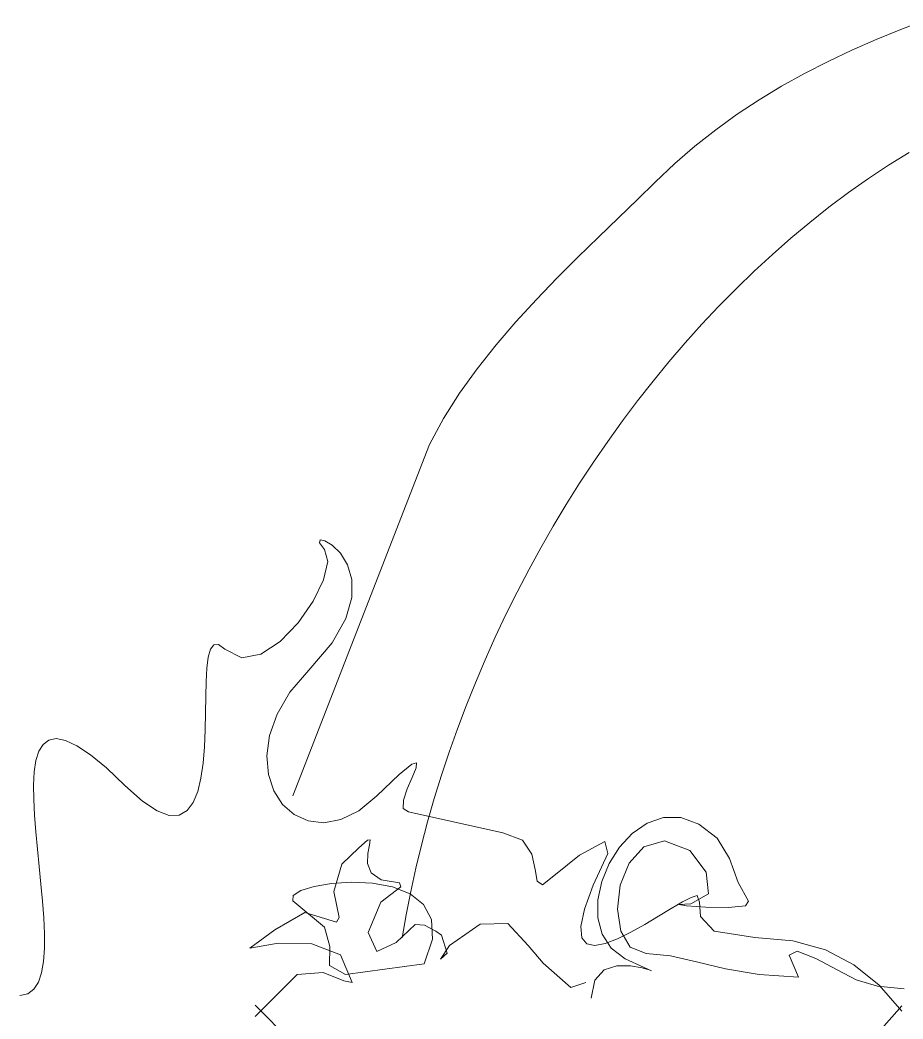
# Model space of a CAD drawing. Header units: centimetres. Extents: x 134057 to 145613, y 5028 to 39996.
# Drawn here: x 136169.5 to 136223, y 14495 to 14555.6 of the extents above; entities that cross this region are included whole.
import ezdxf

# ---------------------------------------------------------------- set-up
doc = ezdxf.new("R2010")
doc.units = ezdxf.units.CM
doc.layers.add('0.1', color=253, linetype='Continuous', lineweight=9)

msp = doc.modelspace()

# ---------------------------------------------------------------- linework, layer by layer
at = {"layer": '0.1', "linetype": 'Continuous', "lineweight": 13}
for p, q in [((136224.327, 14555.588), (136222.824, 14555.007)), ((136222.824, 14555.007), (136221.338, 14554.396)), ((136221.338, 14554.396), (136219.872, 14553.75)), ((136219.872, 14553.75), (136218.428, 14553.066)), ((136218.428, 14553.066), (136217.008, 14552.339)), ((136217.008, 14552.339), (136215.615, 14551.567)), ((136215.615, 14551.567), (136214.252, 14550.746)), ((136214.252, 14550.746), (136212.92, 14549.871)), ((136212.92, 14549.871), (136211.621, 14548.939)), ((136211.621, 14548.939), (136210.359, 14547.946)), ((136210.359, 14547.946), (136209.136, 14546.888)), ((136222.095, 14546.789), (136223.339, 14547.566)), ((136222.095, 14546.789), (136223.339, 14547.566)), ((136209.136, 14546.888), (136207.953, 14545.762)), ((136220.87, 14545.974), (136222.095, 14546.789)), ((136220.87, 14545.974), (136222.095, 14546.789)), ((136207.953, 14545.762), (136206.877, 14544.703)), ((136219.665, 14545.123), (136220.87, 14545.974)), ((136219.665, 14545.123), (136220.87, 14545.974)), ((136218.48, 14544.237), (136219.665, 14545.123)), ((136218.48, 14544.237), (136219.665, 14545.123)), ((136206.877, 14544.703), (136205.726, 14543.591)), ((136217.316, 14543.317), (136218.48, 14544.237)), ((136217.316, 14543.317), (136218.48, 14544.237)), ((136205.726, 14543.591), (136204.52, 14542.429)), ((136216.172, 14542.365), (136217.316, 14543.317)), ((136216.172, 14542.365), (136217.316, 14543.317)), ((136204.52, 14542.429), (136203.278, 14541.217)), ((136215.05, 14541.381), (136216.172, 14542.365)), ((136215.05, 14541.381), (136216.172, 14542.365)), ((136203.278, 14541.217), (136202.018, 14539.956)), ((136213.95, 14540.366), (136215.05, 14541.381)), ((136213.95, 14540.366), (136215.05, 14541.381)), ((136212.871, 14539.322), (136213.95, 14540.366)), ((136212.871, 14539.322), (136213.95, 14540.366)), ((136202.018, 14539.956), (136200.759, 14538.648)), ((136211.815, 14538.25), (136212.871, 14539.322)), ((136211.815, 14538.25), (136212.871, 14539.322)), ((136200.759, 14538.648), (136199.52, 14537.293)), ((136210.782, 14537.151), (136211.815, 14538.25)), ((136210.782, 14537.151), (136211.815, 14538.25)), ((136199.52, 14537.293), (136198.32, 14535.894)), ((136209.771, 14536.026), (136210.782, 14537.151)), ((136209.771, 14536.026), (136210.782, 14537.151)), ((136208.785, 14534.876), (136209.771, 14536.026)), ((136208.785, 14534.876), (136209.771, 14536.026)), ((136198.32, 14535.894), (136197.177, 14534.45)), ((136207.822, 14533.702), (136208.785, 14534.876)), ((136207.822, 14533.702), (136208.785, 14534.876)), ((136197.177, 14534.45), (136196.111, 14532.963)), ((136206.883, 14532.506), (136207.822, 14533.702)), ((136206.883, 14532.506), (136207.822, 14533.702)), ((136196.111, 14532.963), (136195.139, 14531.434)), ((136205.969, 14531.289), (136206.883, 14532.506)), ((136205.969, 14531.289), (136206.883, 14532.506)), ((136195.139, 14531.434), (136194.281, 14529.864)), ((136205.08, 14530.051), (136205.969, 14531.289)), ((136205.08, 14530.051), (136205.969, 14531.289)), ((136204.217, 14528.793), (136205.08, 14530.051)), ((136204.217, 14528.793), (136205.08, 14530.051)), ((136194.281, 14529.864), (136186.014, 14508.56)), ((136203.379, 14527.518), (136204.217, 14528.793)), ((136203.379, 14527.518), (136204.217, 14528.793)), ((136202.568, 14526.226), (136203.379, 14527.518)), ((136202.568, 14526.226), (136203.379, 14527.518)), ((136201.783, 14524.918), (136202.568, 14526.226)), ((136201.783, 14524.918), (136202.568, 14526.226)), ((136201.025, 14523.596), (136201.783, 14524.918)), ((136201.025, 14523.596), (136201.783, 14524.918)), ((136187.658, 14524.08), (136187.612, 14523.908)), ((136187.954, 14524.027), (136187.658, 14524.08)), ((136188.397, 14523.755), (136187.954, 14524.027)), ((136187.612, 14523.908), (136187.921, 14523.505)), ((136187.921, 14523.505), (136188.131, 14522.776)), ((136188.885, 14523.269), (136188.397, 14523.755)), ((136200.294, 14522.26), (136201.025, 14523.596)), ((136200.294, 14522.26), (136201.025, 14523.596)), ((136188.131, 14522.776), (136187.872, 14521.666)), ((136189.315, 14522.576), (136188.885, 14523.269)), ((136189.582, 14521.68), (136189.315, 14522.576)), ((136199.591, 14520.911), (136200.294, 14522.26)), ((136199.591, 14520.911), (136200.294, 14522.26)), ((136187.872, 14521.666), (136187.239, 14520.364)), ((136189.584, 14520.588), (136189.582, 14521.68)), ((136198.916, 14519.552), (136199.591, 14520.911)), ((136198.916, 14519.552), (136199.591, 14520.911)), ((136187.239, 14520.364), (136186.332, 14519.053)), ((136189.218, 14519.306), (136189.584, 14520.588)), ((136188.38, 14517.838), (136189.218, 14519.306)), ((136198.27, 14518.182), (136198.916, 14519.552)), ((136198.27, 14518.182), (136198.916, 14519.552)), ((136186.332, 14519.053), (136185.245, 14517.922)), ((136185.245, 14517.922), (136184.076, 14517.155)), ((136197.652, 14516.803), (136198.27, 14518.182)), ((136197.652, 14516.803), (136198.27, 14518.182)), ((136181.02, 14517.454), (136180.885, 14516.97)), ((136181.221, 14517.721), (136181.02, 14517.454)), ((136181.503, 14517.736), (136181.221, 14517.721)), ((136181.88, 14517.463), (136181.503, 14517.736)), ((136182.922, 14516.94), (136181.88, 14517.463)), ((136186.967, 14516.191), (136188.38, 14517.838)), ((136180.885, 14516.97), (136180.802, 14516.306)), ((136184.076, 14517.155), (136182.922, 14516.94)), ((136197.064, 14515.416), (136197.652, 14516.803)), ((136197.064, 14515.416), (136197.652, 14516.803)), ((136180.802, 14516.306), (136180.755, 14515.497)), ((136185.834, 14514.859), (136186.967, 14516.191)), ((136180.755, 14515.497), (136180.731, 14514.581)), ((136185.053, 14513.527), (136185.834, 14514.859)), ((136196.505, 14514.023), (136197.064, 14515.416)), ((136196.505, 14514.023), (136197.064, 14515.416)), ((136180.731, 14514.581), (136180.715, 14513.592)), ((136195.976, 14512.624), (136196.505, 14514.023)), ((136195.976, 14512.624), (136196.505, 14514.023)), ((136180.715, 14513.592), (136180.692, 14512.566)), ((136184.596, 14512.229), (136185.053, 14513.527)), ((136180.692, 14512.566), (136180.648, 14511.541)), ((136195.478, 14511.22), (136195.976, 14512.624)), ((136195.478, 14511.22), (136195.976, 14512.624)), ((136171.226, 14511.951), (136170.877, 14511.688)), ((136171.677, 14512.037), (136171.226, 14511.951)), ((136172.242, 14511.928), (136171.677, 14512.037)), ((136172.93, 14511.607), (136172.242, 14511.928)), ((136184.431, 14510.999), (136184.596, 14512.229)), ((136170.62, 14511.267), (136170.445, 14510.703)), ((136170.877, 14511.688), (136170.62, 14511.267)), ((136173.752, 14511.057), (136172.93, 14511.607)), ((136180.648, 14511.541), (136180.568, 14510.551)), ((136195.01, 14509.813), (136195.478, 14511.22)), ((136195.01, 14509.813), (136195.478, 14511.22)), ((136170.445, 14510.703), (136170.342, 14510.016)), ((136174.718, 14510.259), (136173.752, 14511.057)), ((136184.528, 14509.87), (136184.431, 14510.999)), ((136170.342, 14510.016), (136170.299, 14509.223)), ((136175.839, 14509.196), (136174.718, 14510.259)), ((136180.568, 14510.551), (136180.438, 14509.634)), ((136193.21, 14510.492), (136192.454, 14509.867)), ((136193.503, 14510.574), (136193.21, 14510.492)), ((136193.234, 14509.679), (136193.467, 14510.256)), ((136193.467, 14510.256), (136193.503, 14510.574)), ((136180.438, 14509.634), (136180.243, 14508.824)), ((136184.857, 14508.876), (136184.528, 14509.87)), ((136192.454, 14509.867), (136191.101, 14508.56)), ((136192.938, 14508.984), (136193.234, 14509.679)), ((136194.573, 14508.404), (136195.01, 14509.813)), ((136194.573, 14508.404), (136195.01, 14509.813)), ((136170.299, 14509.223), (136170.308, 14508.341)), ((136176.895, 14508.243), (136175.839, 14509.196)), ((136180.243, 14508.824), (136179.968, 14508.157)), ((136185.388, 14508.052), (136184.857, 14508.876)), ((136192.713, 14508.313), (136192.938, 14508.984)), ((136170.308, 14508.341), (136170.357, 14507.388)), ((136177.785, 14507.65), (136176.895, 14508.243)), ((136191.101, 14508.56), (136190, 14507.657)), ((136192.692, 14507.806), (136192.713, 14508.313)), ((136194.168, 14506.994), (136194.573, 14508.404)), ((136194.168, 14506.994), (136194.573, 14508.404)), ((136178.522, 14507.381), (136177.785, 14507.65)), ((136179.6, 14507.671), (136179.123, 14507.4)), ((136179.968, 14508.157), (136179.6, 14507.671)), ((136186.09, 14507.431), (136185.388, 14508.052)), ((136190, 14507.657), (136188.918, 14507.126)), ((136193.009, 14507.606), (136192.692, 14507.806)), ((136198.732, 14506.334), (136193.009, 14507.606)), ((136170.357, 14507.388), (136170.436, 14506.382)), ((136179.123, 14507.4), (136178.522, 14507.381)), ((136186.932, 14507.047), (136186.09, 14507.431)), ((136187.885, 14506.935), (136186.932, 14507.047)), ((136188.918, 14507.126), (136187.885, 14506.935)), ((136193.794, 14505.584), (136194.168, 14506.994)), ((136193.794, 14505.584), (136194.168, 14506.994)), ((136207.463, 14506.904), (136208.451, 14507.246)), ((136207.463, 14506.904), (136208.451, 14507.246)), ((136208.451, 14507.246), (136209.506, 14507.251)), ((136208.451, 14507.246), (136209.506, 14507.251)), ((136209.506, 14507.251), (136210.6, 14506.858)), ((136209.506, 14507.251), (136210.6, 14506.858)), ((136170.436, 14506.382), (136170.535, 14505.34)), ((136206.568, 14506.286), (136207.463, 14506.904)), ((136206.568, 14506.286), (136207.463, 14506.904)), ((136210.6, 14506.858), (136211.704, 14506.007)), ((136210.6, 14506.858), (136211.704, 14506.007)), ((136189.995, 14505.426), (136190.519, 14505.88)), ((136189.995, 14505.426), (136190.519, 14505.88)), ((136190.519, 14505.88), (136190.689, 14505.895)), ((136190.519, 14505.88), (136190.689, 14505.895)), ((136190.689, 14505.895), (136190.651, 14505.589)), ((136190.689, 14505.895), (136190.651, 14505.589)), ((136199.917, 14505.881), (136198.732, 14506.334)), ((136200.475, 14505.039), (136199.917, 14505.881)), ((136204.903, 14505.793), (136203.372, 14504.968)), ((136205.092, 14505.063), (136204.903, 14505.793)), ((136205.796, 14505.452), (136206.568, 14506.286)), ((136205.796, 14505.452), (136206.568, 14506.286)), ((136208.525, 14505.848), (136207.27, 14505.469)), ((136208.525, 14505.848), (136207.27, 14505.469)), ((136210.048, 14505.252), (136208.525, 14505.848)), ((136210.048, 14505.252), (136208.525, 14505.848)), ((136211.704, 14506.007), (136212.446, 14504.771)), ((136211.704, 14506.007), (136212.446, 14504.771)), ((136170.535, 14505.34), (136170.643, 14504.28)), ((136188.97, 14504.417), (136189.995, 14505.426)), ((136188.97, 14504.417), (136189.995, 14505.426)), ((136190.651, 14505.589), (136190.551, 14505.077)), ((136190.651, 14505.589), (136190.551, 14505.077)), ((136193.453, 14504.175), (136193.794, 14505.584)), ((136193.453, 14504.175), (136193.794, 14505.584)), ((136205.173, 14504.464), (136205.796, 14505.452)), ((136205.173, 14504.464), (136205.796, 14505.452)), ((136207.27, 14505.469), (136206.371, 14504.493)), ((136207.27, 14505.469), (136206.371, 14504.493)), ((136211.049, 14503.94), (136210.048, 14505.252)), ((136211.049, 14503.94), (136210.048, 14505.252)), ((136190.551, 14505.077), (136190.536, 14504.476)), ((136190.551, 14505.077), (136190.536, 14504.476)), ((136200.68, 14504.109), (136200.475, 14505.039)), ((136203.372, 14504.968), (136201.912, 14503.791)), ((136204.203, 14503.147), (136205.092, 14505.063)), ((136212.446, 14504.771), (136212.976, 14503.322)), ((136212.446, 14504.771), (136212.976, 14503.322)), ((136170.643, 14504.28), (136170.75, 14503.22)), ((136188.499, 14502.769), (136188.97, 14504.417)), ((136188.499, 14502.769), (136188.97, 14504.417)), ((136190.536, 14504.476), (136190.753, 14503.903)), ((136190.536, 14504.476), (136190.753, 14503.903)), ((136193.144, 14502.768), (136193.453, 14504.175)), ((136193.144, 14502.768), (136193.453, 14504.175)), ((136200.805, 14503.39), (136200.68, 14504.109)), ((136204.729, 14503.382), (136205.173, 14504.464)), ((136204.729, 14503.382), (136205.173, 14504.464)), ((136206.371, 14504.493), (136205.834, 14503.157)), ((136206.371, 14504.493), (136205.834, 14503.157)), ((136211.185, 14502.629), (136211.049, 14503.94)), ((136211.185, 14502.629), (136211.049, 14503.94)), ((136189.564, 14503.335), (136188.357, 14503.261)), ((136190.823, 14503.274), (136189.564, 14503.335)), ((136190.753, 14503.903), (136191.348, 14503.473)), ((136190.753, 14503.903), (136191.348, 14503.473)), ((136191.348, 14503.473), (136192.467, 14503.304)), ((136191.348, 14503.473), (136192.467, 14503.304)), ((136201.124, 14503.184), (136200.805, 14503.39)), ((136201.912, 14503.791), (136201.124, 14503.184)), ((136204.489, 14502.267), (136204.729, 14503.382)), ((136204.489, 14502.267), (136204.729, 14503.382)), ((136170.75, 14503.22), (136170.845, 14502.177)), ((136186.492, 14502.823), (136186.03, 14502.52)), ((136187.3, 14503.08), (136186.492, 14502.823)), ((136188.357, 14503.261), (136187.3, 14503.08)), ((136188.805, 14501.19), (136188.499, 14502.769)), ((136188.805, 14501.19), (136188.499, 14502.769)), ((136192.035, 14503.047), (136190.823, 14503.274)), ((136192.538, 14503.051), (136191.337, 14502.127)), ((136192.538, 14503.051), (136191.337, 14502.127)), ((136193.103, 14502.625), (136192.035, 14503.047)), ((136192.467, 14503.304), (136192.538, 14503.051)), ((136192.467, 14503.304), (136192.538, 14503.051)), ((136192.869, 14501.364), (136193.144, 14502.768)), ((136192.869, 14501.364), (136193.144, 14502.768)), ((136203.671, 14501.691), (136204.203, 14503.147)), ((136205.834, 14503.157), (136205.664, 14501.702)), ((136205.834, 14503.157), (136205.664, 14501.702)), ((136212.976, 14503.322), (136213.612, 14502.191)), ((136212.976, 14503.322), (136213.612, 14502.191)), ((136170.845, 14502.177), (136170.919, 14501.169)), ((136186.03, 14502.52), (136186.014, 14502.201)), ((136186.014, 14502.201), (136187.921, 14500.611)), ((136191.337, 14502.127), (136190.56, 14500.284)), ((136191.337, 14502.127), (136190.56, 14500.284)), ((136193.928, 14501.977), (136193.103, 14502.625)), ((136204.482, 14501.18), (136204.489, 14502.267)), ((136204.482, 14501.18), (136204.489, 14502.267)), ((136209.602, 14502.143), (136208.928, 14501.745)), ((136210.139, 14502.416), (136209.602, 14502.143)), ((136210.115, 14502.032), (136211.185, 14502.629)), ((136210.115, 14502.032), (136211.185, 14502.629)), ((136210.497, 14502.519), (136210.139, 14502.416)), ((136210.641, 14502.121), (136210.497, 14502.519)), ((136210.696, 14501.247), (136210.641, 14502.121)), ((136213.612, 14502.191), (136213.419, 14501.904)), ((136213.612, 14502.191), (136213.419, 14501.904)), ((136194.412, 14501.075), (136193.928, 14501.977)), ((136203.456, 14500.646), (136203.671, 14501.691)), ((136205.664, 14501.702), (136205.866, 14500.367)), ((136205.664, 14501.702), (136205.866, 14500.367)), ((136208.928, 14501.745), (136208.156, 14501.273)), ((136209.38, 14501.989), (136210.115, 14502.032)), ((136209.38, 14501.989), (136210.115, 14502.032)), ((136209.855, 14501.897), (136209.38, 14501.989)), ((136209.855, 14501.897), (136209.38, 14501.989)), ((136211.029, 14501.814), (136209.855, 14501.897)), ((136211.029, 14501.814), (136209.855, 14501.897)), ((136212.387, 14501.797), (136211.029, 14501.814)), ((136212.387, 14501.797), (136211.029, 14501.814)), ((136213.419, 14501.904), (136212.387, 14501.797)), ((136213.419, 14501.904), (136212.387, 14501.797)), ((136170.919, 14501.169), (136170.961, 14500.213)), ((136184.907, 14500.448), (136186.726, 14501.497)), ((136184.907, 14500.448), (136186.726, 14501.497)), ((136186.726, 14501.497), (136188.652, 14500.919)), ((136186.726, 14501.497), (136188.652, 14500.919)), ((136188.652, 14500.919), (136188.805, 14501.19)), ((136188.652, 14500.919), (136188.805, 14501.19)), ((136192.626, 14499.966), (136192.869, 14501.364)), ((136192.626, 14499.966), (136192.869, 14501.364)), ((136194.456, 14499.887), (136194.412, 14501.075)), ((136204.737, 14500.182), (136204.482, 14501.18)), ((136204.737, 14500.182), (136204.482, 14501.18)), ((136208.156, 14501.273), (136207.329, 14500.776)), ((136211.526, 14500.372), (136210.696, 14501.247)), ((136183.405, 14499.33), (136184.907, 14500.448)), ((136183.405, 14499.33), (136184.907, 14500.448)), ((136187.921, 14500.611), (136188.251, 14499.445)), ((136192.255, 14499.683), (136193.421, 14500.761)), ((136192.255, 14499.683), (136193.421, 14500.761)), ((136193.421, 14500.761), (136193.975, 14500.737)), ((136193.421, 14500.761), (136193.975, 14500.737)), ((136193.975, 14500.737), (136194.67, 14500.36)), ((136193.975, 14500.737), (136194.67, 14500.36)), ((136194.67, 14500.36), (136195.011, 14500.125)), ((136194.67, 14500.36), (136195.011, 14500.125)), ((136195.488, 14499.489), (136197.361, 14500.796)), ((136195.488, 14499.489), (136197.361, 14500.796)), ((136197.361, 14500.796), (136199.021, 14500.831)), ((136197.361, 14500.796), (136199.021, 14500.831)), ((136199.021, 14500.831), (136200.258, 14499.489)), ((136199.021, 14500.831), (136200.258, 14499.489)), ((136203.515, 14499.965), (136203.456, 14500.646)), ((136206.488, 14500.3), (136205.674, 14499.896)), ((136205.866, 14500.367), (136206.447, 14499.39)), ((136205.866, 14500.367), (136206.447, 14499.39)), ((136207.329, 14500.776), (136206.488, 14500.3)), ((136213.995, 14499.975), (136211.526, 14500.372)), ((136170.961, 14500.213), (136170.96, 14499.328)), ((136190.56, 14500.284), (136191.089, 14499.135)), ((136190.56, 14500.284), (136191.089, 14499.135)), ((136193.963, 14498.385), (136194.456, 14499.887)), ((136195.011, 14500.125), (136195.347, 14499.041)), ((136195.011, 14500.125), (136195.347, 14499.041)), ((136203.808, 14499.598), (136203.515, 14499.965)), ((136205.28, 14499.333), (136204.737, 14500.182)), ((136205.28, 14499.333), (136204.737, 14500.182)), ((136205.674, 14499.896), (136204.929, 14499.612)), ((136216.294, 14499.787), (136213.995, 14499.975)), ((136218.273, 14499.232), (136216.294, 14499.787)), ((136170.96, 14499.328), (136170.906, 14498.53)), ((136185.112, 14499.633), (136183.405, 14499.33)), ((136185.112, 14499.633), (136183.405, 14499.33)), ((136187.161, 14499.608), (136185.112, 14499.633)), ((136187.161, 14499.608), (136185.112, 14499.633)), ((136188.883, 14498.927), (136187.161, 14499.608)), ((136188.883, 14498.927), (136187.161, 14499.608)), ((136188.251, 14499.445), (136188.228, 14498.279)), ((136191.089, 14499.135), (136192.255, 14499.683)), ((136191.089, 14499.135), (136192.255, 14499.683)), ((136194.94, 14498.664), (136195.488, 14499.489)), ((136194.94, 14498.664), (136195.488, 14499.489)), ((136200.258, 14499.489), (136201.164, 14498.417)), ((136200.258, 14499.489), (136201.164, 14498.417)), ((136204.293, 14499.497), (136203.808, 14499.598)), ((136204.929, 14499.612), (136204.293, 14499.497)), ((136206.14, 14498.694), (136205.28, 14499.333)), ((136206.14, 14498.694), (136205.28, 14499.333)), ((136206.447, 14499.39), (136207.412, 14499.012)), ((136206.447, 14499.39), (136207.412, 14499.012)), ((136216.066, 14498.907), (136216.559, 14499.15)), ((136216.066, 14498.907), (136216.559, 14499.15)), ((136216.559, 14499.15), (136217.686, 14498.714)), ((136216.559, 14499.15), (136217.686, 14498.714)), ((136219.993, 14498.327), (136218.273, 14499.232)), ((136170.906, 14498.53), (136170.788, 14497.838)), ((136189.606, 14497.263), (136188.883, 14498.927)), ((136189.606, 14497.263), (136188.883, 14498.927)), ((136195.347, 14499.041), (136194.94, 14498.664)), ((136195.347, 14499.041), (136194.94, 14498.664)), ((136207.283, 14498.162), (136206.14, 14498.694)), ((136207.283, 14498.162), (136206.14, 14498.694)), ((136207.412, 14499.012), (136208.874, 14498.863)), ((136207.412, 14499.012), (136208.874, 14498.863)), ((136208.874, 14498.863), (136210.452, 14498.508)), ((136208.874, 14498.863), (136210.452, 14498.508)), ((136210.452, 14498.508), (136212.22, 14498.084)), ((136210.452, 14498.508), (136212.22, 14498.084)), ((136216.633, 14497.581), (136216.066, 14498.907)), ((136216.633, 14497.581), (136216.066, 14498.907)), ((136217.686, 14498.714), (136219.019, 14498.003)), ((136217.686, 14498.714), (136219.019, 14498.003)), ((136188.228, 14498.279), (136189.193, 14497.749)), ((136189.193, 14497.749), (136193.963, 14498.385)), ((136201.164, 14498.417), (136202.848, 14496.957)), ((136201.164, 14498.417), (136202.848, 14496.957)), ((136204.296, 14497.406), (136204.865, 14498.02)), ((136204.296, 14497.406), (136204.865, 14498.02)), ((136204.865, 14498.02), (136205.634, 14498.27)), ((136204.865, 14498.02), (136205.634, 14498.27)), ((136205.634, 14498.27), (136206.453, 14498.272)), ((136205.634, 14498.27), (136206.453, 14498.272)), ((136206.453, 14498.272), (136207.175, 14498.144)), ((136206.453, 14498.272), (136207.175, 14498.144)), ((136207.175, 14498.144), (136207.653, 14498.005)), ((136207.175, 14498.144), (136207.653, 14498.005)), ((136207.739, 14497.971), (136207.283, 14498.162)), ((136207.739, 14497.971), (136207.283, 14498.162)), ((136207.653, 14498.005), (136207.739, 14497.971)), ((136207.653, 14498.005), (136207.739, 14497.971)), ((136212.22, 14498.084), (136214.254, 14497.73)), ((136212.22, 14498.084), (136214.254, 14497.73)), ((136219.019, 14498.003), (136220.131, 14497.422)), ((136219.019, 14498.003), (136220.131, 14497.422)), ((136221.514, 14497.085), (136219.993, 14498.327)), ((136170.598, 14497.269), (136170.323, 14496.841)), ((136170.788, 14497.838), (136170.598, 14497.269)), ((136183.723, 14495.196), (136186.267, 14497.74)), ((136183.723, 14495.196), (136186.267, 14497.74)), ((136186.267, 14497.74), (136187.839, 14497.863)), ((136186.267, 14497.74), (136187.839, 14497.863)), ((136187.839, 14497.863), (136189.093, 14497.351)), ((136187.839, 14497.863), (136189.093, 14497.351)), ((136189.093, 14497.351), (136189.606, 14497.263)), ((136189.093, 14497.351), (136189.606, 14497.263)), ((136204.073, 14496.309), (136204.296, 14497.406)), ((136204.073, 14496.309), (136204.296, 14497.406)), ((136214.254, 14497.73), (136216.633, 14497.581)), ((136214.254, 14497.73), (136216.633, 14497.581)), ((136220.131, 14497.422), (136221.41, 14497.025)), ((136220.131, 14497.422), (136221.41, 14497.025)), ((136170.323, 14496.841), (136169.953, 14496.571)), ((136202.848, 14496.957), (136203.755, 14497.263)), ((136202.848, 14496.957), (136203.755, 14497.263)), ((136221.41, 14497.025), (136223.032, 14496.868)), ((136221.41, 14497.025), (136223.032, 14496.868)), ((136222.898, 14495.523), (136221.514, 14497.085)), ((136169.953, 14496.571), (136169.479, 14496.477)), ((136183.723, 14495.874), (136186.267, 14493.33)), ((136183.723, 14495.874), (136186.267, 14493.33)), ((136222.898, 14495.841), (136221.514, 14494.279))]:
    msp.add_line(p, q, dxfattribs=at)

doc.saveas('drawing.dxf')
